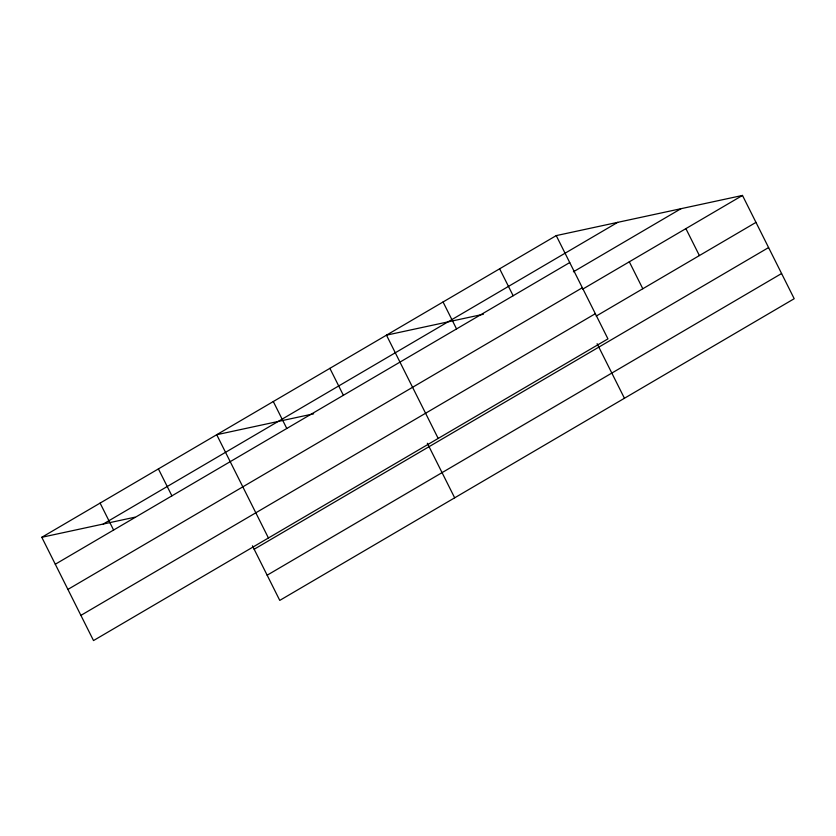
<?xml version="1.0" encoding="UTF-8"?>
<svg xmlns="http://www.w3.org/2000/svg" width="836" height="836" viewBox="0 0 836 836"><rect width="100%" height="100%" fill="white"/><g stroke="black" fill="none" stroke-linecap="round" stroke-linejoin="round"><path stroke-width="1.25" d="M556.233 235.606L607.95 338.883L93.517 640.564L41.8 537.287L556.233 235.606L742.483 195.436L794.2 298.713L279.767 600.394L252.441 545.814M103.256 524.026L617.699 222.355M55.291 564.237L569.734 262.556M573.392 271.805L681.016 208.697M67.904 589.422L582.347 287.741M582.702 289.131L742.483 195.436M80.904 615.38L595.337 313.699M596.204 316.081L755.974 222.386M254.154 549.252L768.587 247.571M267.154 575.199L781.587 273.529M483.396 314.252L386.472 335.163L438.189 438.44M313.636 413.81L216.712 434.72L268.429 537.997M41.8 537.287L134.92 517.202M685.896 228.625L699.387 255.565M629.309 261.804L642.8 288.754M597.103 343.69L624.44 398.27M499.646 268.795L513.147 295.745M443.059 301.974L456.55 328.924M427.342 443.247L454.669 497.817M329.886 368.342L343.377 395.292M273.299 401.531L286.79 428.481M158.401 468.902L171.902 495.852M100.101 503.094L113.602 530.045"/></g></svg>
